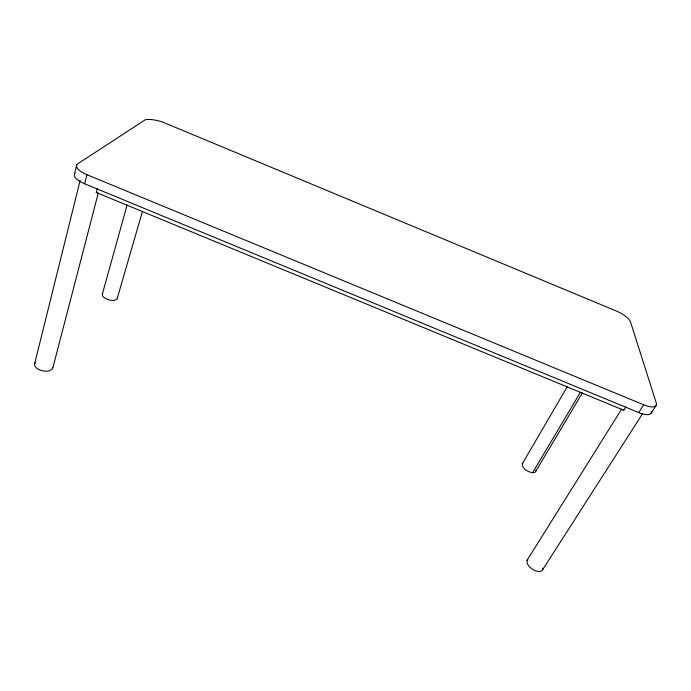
<?xml version="1.0" encoding="UTF-8"?>
<svg xmlns="http://www.w3.org/2000/svg" width="691" height="691" viewBox="0 0 691 691"><rect width="100%" height="100%" fill="white"/><g stroke="black" fill="none" stroke-linecap="round" stroke-linejoin="round"><path stroke-width="1.04" d="M35.414 362.481A9.337 5.044 11.8 0 0 37.806 368.959A9.337 5.044 11.8 0 0 49.061 370.851L52.093 369.244L52.818 367.664M621.65 409.089L527.026 560.341L527.164 563.277L528.045 564.979A9.164 4.863 34.5 0 0 537.278 571.336A9.164 4.863 34.5 0 0 542.884 568.209M567.276 386.675L522.258 463.877C521.99 468.982 528.244 472.031 532.631 472.704A7.713 3.619 30.8 0 0 535.827 470.476M74.498 174.106L76.71 165.071M34.671 363.647L80.156 180.308M651.501 411.568A16.99 6.202 30.3 0 1 638.752 412.587L84.639 183.78L86.919 174.693A17.439 6.366 16.3 0 1 77.919 163.715L145.257 119.776A19.538 6.167 18.4 0 1 162.722 122.091L616.32 311.01A14.131 4.379 27.9 0 1 630.477 321.773L656.243 402.905A17.076 6.098 30.1 0 1 643.71 404.814L86.919 174.693M625.908 406.844L623.774 410.247L96.299 192.513L97.319 188.565M52.792 368.07L98.286 193.022M102.32 294.219L127.101 204.985M102.821 293.355A7.851 3.723 15.4 0 0 103.892 297.389C107.485 299.972 113.022 301.803 117.012 299.16L142.458 211.394M532.631 472.704L580.405 392.272M535.672 471.461L582.401 392.885M638.752 412.587L643.71 404.814M542.72 569.574L642.544 413.771M651.121 413.218L656.087 405.522M527.026 560.341L527.76 559.313M522.258 463.877L522.897 463.169M96.299 192.513L96.87 192.418M623.412 409.772L623.774 410.247M117.444 297.285L117.487 298.296M84.639 183.78A17.344 6.469 16.2 0 1 74.974 173.363"/></g></svg>
